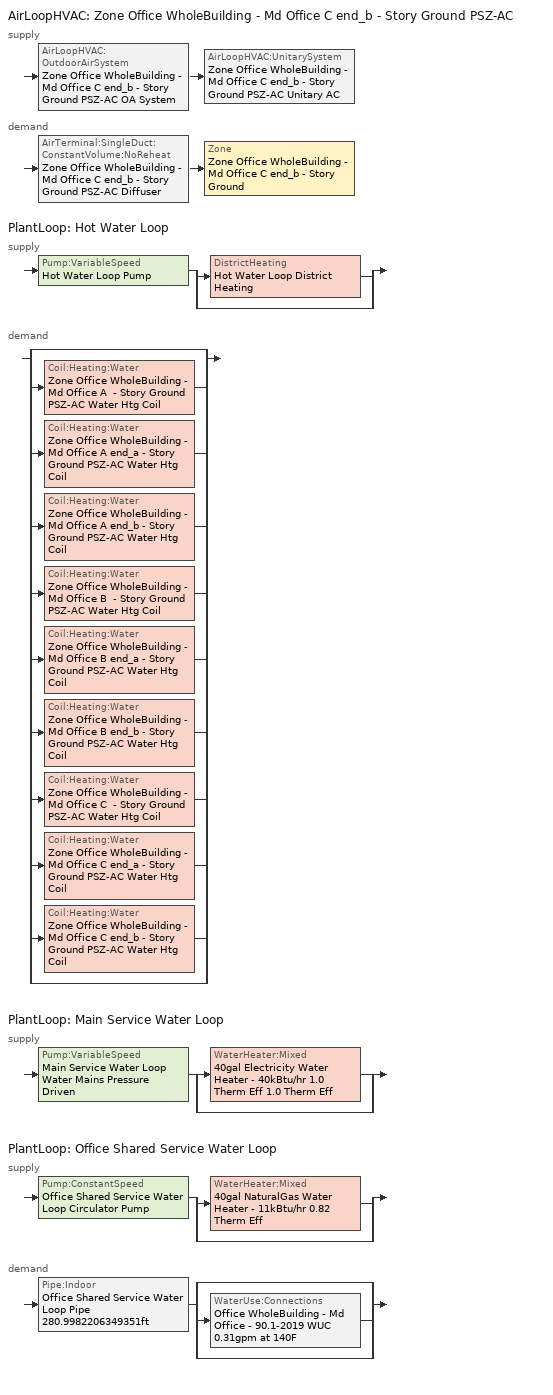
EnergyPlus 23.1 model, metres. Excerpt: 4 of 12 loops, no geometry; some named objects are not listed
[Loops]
AirLoopHVAC 'Zone Office WholeBuilding - Md Office C end_b - Story Ground PSZ-AC'
 supply: AirLoopHVAC:OutdoorAirSystem 'Zone Office WholeBuilding - Md Office C end_b - Story Ground PSZ-AC OA System' > AirLoopHVAC:UnitarySystem 'Zone Office WholeBuilding - Md Office C end_b - Story Ground PSZ-AC Unitary AC'
 demand: AirTerminal:SingleDuct:ConstantVolume:NoReheat 'Zone Office WholeBuilding - Md Office C end_b - Story Ground PSZ-AC Diffuser' > Zone 'Zone Office WholeBuilding - Md Office C end_b - Story Ground'
PlantLoop 'Hot Water Loop'
 supply: Pump:VariableSpeed 'Hot Water Loop Pump' > split
  | DistrictHeating 'Hot Water Loop District Heating'
  | bypass
 demand: split
  | bypass
  | Coil:Heating:Water 'Zone Office WholeBuilding - Md Office A  - Story Ground PSZ-AC Water Htg Coil'
  | Coil:Heating:Water 'Zone Office WholeBuilding - Md Office A end_a - Story Ground PSZ-AC Water Htg Coil'
  | Coil:Heating:Water 'Zone Office WholeBuilding - Md Office A end_b - Story Ground PSZ-AC Water Htg Coil'
  | Coil:Heating:Water 'Zone Office WholeBuilding - Md Office B  - Story Ground PSZ-AC Water Htg Coil'
  | Coil:Heating:Water 'Zone Office WholeBuilding - Md Office B end_a - Story Ground PSZ-AC Water Htg Coil'
  | Coil:Heating:Water 'Zone Office WholeBuilding - Md Office B end_b - Story Ground PSZ-AC Water Htg Coil'
  | Coil:Heating:Water 'Zone Office WholeBuilding - Md Office C  - Story Ground PSZ-AC Water Htg Coil'
  | Coil:Heating:Water 'Zone Office WholeBuilding - Md Office C end_a - Story Ground PSZ-AC Water Htg Coil'
  | Coil:Heating:Water 'Zone Office WholeBuilding - Md Office C end_b - Story Ground PSZ-AC Water Htg Coil'
  | bypass
PlantLoop 'Main Service Water Loop'
 supply: Pump:VariableSpeed 'Main Service Water Loop Water Mains Pressure Driven' > split
  | WaterHeater:Mixed '40gal Electricity Water Heater - 40kBtu/hr 1.0 Therm Eff 1.0 Therm Eff'
  | bypass
PlantLoop 'Office Shared Service Water Loop'
 supply: Pump:ConstantSpeed 'Office Shared Service Water Loop Circulator Pump' > split
  | WaterHeater:Mixed '40gal NaturalGas Water Heater - 11kBtu/hr 0.82 Therm Eff'
  | bypass
 demand: Pipe:Indoor 'Office Shared Service Water Loop Pipe 280.9982206349351ft' > split
  | bypass
  | WaterUse:Connections 'Office WholeBuilding - Md Office - 90.1-2019 WUC 0.31gpm at 140F'
  | bypass
[Material] Roughness=Smooth; Thermal Absorptance=0.9; Solar Absorptance=0.7; Visible Absorptance=0.7
Name | Thickness {m} | Conductivity {W/m-K} | Density {kg/m3} | Specific Heat {J/kg-K}
Copper pipe 0.75in type L | 0.001143 | 386 | 8906.27 | 385.1856
Fiberglass batt 0.5in | 0.0127 | 0.0663448 | 11.2129 | 837.36
[Construction]
Copper pipe 0.75in type L with 0.5in fiberglass batt: Fiberglass batt 0.5in, Copper pipe 0.75in type L
[ZoneControl:Thermostat]
Zone Office WholeBuilding - Md Office C end_b - Story Ground Thermostat: Zone or ZoneList=Zone Office WholeBuilding - Md Office C end_b - Story Ground; Control Type Schedule=Zone Office WholeBuilding - Md Office C end_b - Story Ground Thermostat Schedule; Control 1=Office WholeBuilding - Md Office - 90.1-2019 Thermostat 8; Temperature Difference Between Cutout And Setpoint {deltaC}=0
[ThermostatSetpoint:DualSetpoint]
Office WholeBuilding - Md Office - 90.1-2019 Thermostat 8: Heating Setpoint Temperature Schedule=OfficeMedium HTGSETP_SCH_YES_OPTIMUM; Cooling Setpoint Temperature Schedule=OfficeMedium CLGSETP_SCH_YES_OPTIMUM
[AirTerminal:SingleDuct:ConstantVolume:NoReheat]
Zone Office WholeBuilding - Md Office C end_b - Story Ground PSZ-AC Diffuser: Availability Schedule=Always On Discrete; Maximum Air Flow Rate {m3/s}=AutoSize
[Zone equipment]
Zone Office WholeBuilding - Md Office C end_b - Story Ground: Zone Office WholeBuilding - Md Office C end_b - Story Ground PSZ-AC Diffuser
[Sizing:Zone]
Zone Office WholeBuilding - Md Office C end_b - Story Ground: Zone Cooling Design Supply Air Temperature Input Method=SupplyAirTemperature; Zone Cooling Design Supply Air Temperature {C}=12.7778; Zone Cooling Design Supply Air Temperature Difference {deltaC}=11.11; Zone Heating Design Supply Air Temperature Input Method=SupplyAirTemperature; Zone Heating Design Supply Air Temperature {C}=50; Zone Heating Design Supply Air Temperature Difference {deltaC}=11.11; Zone Cooling Design Supply Air Humidity Ratio {kgWater/kgDryAir}=0.0085; Zone Heating Design Supply Air Humidity Ratio {kgWater/kgDryAir}=0.008; Design Specification Outdoor Air Object=Zone Office WholeBuilding - Md Office C end_b - Story Ground DSOA Space List; Cooling Design Air Flow Method=DesignDay; Cooling Design Air Flow Rate {m3/s}=0; Cooling Minimum Air Flow per Zone Floor Area {m3/s-m2}=0.000762; Cooling Minimum Air Flow {m3/s}=0; Cooling Minimum Air Flow Fraction=0; Heating Design Air Flow Method=DesignDay; Heating Design Air Flow Rate {m3/s}=0; Heating Maximum Air Flow per Zone Floor Area {m3/s-m2}=0.002032; Heating Maximum Air Flow {m3/s}=0.141576; Heating Maximum Air Flow Fraction=0.3; Account for Dedicated Outdoor Air System=No; Zone Load Sizing Method=Sensible Load Only No Latent Load; Zone Latent Cooling Design Supply Air Humidity Ratio Input Method=HumidityRatioDifference; Zone Cooling Design Supply Air Humidity Ratio Difference {kgWater/kgDryAir}=0.005; Zone Latent Heating Design Supply Air Humidity Ratio Input Method=HumidityRatioDifference; Zone Humidification Design Supply Air Humidity Ratio Difference {kgWater/kgDryAir}=0.005
[Controller:MechanicalVentilation]
Controller Mechanical Ventilation 9: Availability Schedule=Zone Office WholeBuilding - Md Office C end_b - Story Ground PSZ-AC Occ Sch; Demand Controlled Ventilation=No; System Outdoor Air Method=ZoneSum; Zone or ZoneList Name 1=Zone Office WholeBuilding - Md Office C end_b - Story Ground; Design Specification Outdoor Air Object Name 1=Office WholeBuilding - Md Office Ventilation
[DesignSpecification:OutdoorAir]
Office WholeBuilding - Md Office Ventilation: Outdoor Air Method=Sum; Outdoor Air Flow per Person {m3/s-person}=0; Outdoor Air Flow per Zone Floor Area {m3/s-m2}=0.0004318; Outdoor Air Flow per Zone {m3/s}=0; Outdoor Air Flow Air Changes per Hour {1/hr}=0
[DesignSpecification:OutdoorAir:SpaceList]
Zone Office WholeBuilding - Md Office C end_b - Story Ground DSOA Space List: Space Name 1=Office WholeBuilding - Md Office C end_b - Story Ground; Space Design Specification Outdoor Air Object Name 1=Office WholeBuilding - Md Office Ventilation
[AirLoopHVAC]
Zone Office WholeBuilding - Md Office C end_b - Story Ground PSZ-AC: Design Supply Air Flow Rate {m3/s}=AutoSize; Design Return Air Flow Fraction of Supply Air Flow=1
[Sizing:System]
Zone Office WholeBuilding - Md Office C end_b - Story Ground PSZ-AC: Type of Load to Size On=Sensible; Design Outdoor Air Flow Rate {m3/s}=Autosize; Central Heating Maximum System Air Flow Ratio=1; Preheat Design Temperature {C}=7.22222; Preheat Design Humidity Ratio {kgWater/kgDryAir}=0.008; Precool Design Temperature {C}=12.7778; Precool Design Humidity Ratio {kgWater/kgDryAir}=0.008; Central Cooling Design Supply Air Temperature {C}=12.7778; Central Heating Design Supply Air Temperature {C}=50; Type of Zone Sum to Use=Coincident; 100% Outdoor Air in Cooling=No; 100% Outdoor Air in Heating=No; Central Cooling Design Supply Air Humidity Ratio {kgWater/kgDryAir}=0.0085; Central Heating Design Supply Air Humidity Ratio {kgWater/kgDryAir}=0.008; Cooling Supply Air Flow Rate Method=DesignDay; Cooling Supply Air Flow Rate {m3/s}=0; Cooling Supply Air Flow Rate Per Floor Area {m3/s-m2}=0.00996765; Cooling Fraction of Autosized Cooling Supply Air Flow Rate=1; Cooling Supply Air Flow Rate Per Unit Cooling Capacity {m3/s-W}=3.94755e-05; Heating Supply Air Flow Rate Method=DesignDay; Heating Supply Air Flow Rate {m3/s}=0; Heating Supply Air Flow Rate Per Floor Area {m3/s-m2}=0.00996765; Heating Fraction of Autosized Heating Supply Air Flow Rate=1; Heating Fraction of Autosized Cooling Supply Air Flow Rate=1; Heating Supply Air Flow Rate Per Unit Heating Capacity {m3/s-W}=3.15882e-05; System Outdoor Air Method=ZoneSum; Zone Maximum Outdoor Air Fraction=1; Cooling Design Capacity Method=CoolingDesignCapacity; Cooling Design Capacity {W}=Autosize; Cooling Design Capacity Per Floor Area {W/m2}=234.7; Fraction of Autosized Cooling Design Capacity=1; Heating Design Capacity Method=HeatingDesignCapacity; Heating Design Capacity {W}=Autosize; Heating Design Capacity Per Floor Area {W/m2}=157; Fraction of Autosized Heating Design Capacity=1; Central Cooling Capacity Control Method=OnOff; Occupant Diversity=Autosize
[Controller:OutdoorAir]
Zone Office WholeBuilding - Md Office C end_b - Story Ground PSZ-AC OA System Controller: Minimum Outdoor Air Flow Rate {m3/s}=Autosize; Maximum Outdoor Air Flow Rate {m3/s}=Autosize; Economizer Control Type=NoEconomizer; Economizer Control Action Type=ModulateFlow; Economizer Maximum Limit Dry-Bulb Temperature {C}=28; Economizer Maximum Limit Enthalpy {J/kg}=64000; Lockout Type=LockoutWithHeating; Minimum Limit Type=FixedMinimum; Minimum Outdoor Air Schedule=Zone Office WholeBuilding - Md Office C end_b - Story Ground PSZ-AC Occ Sch; Maximum Fraction of Outdoor Air Schedule=ZoneOfficeWholeBuildingMdOfficeCendbStoryGroundPSZACmaxOASch; Mechanical Ventilation Controller=Controller Mechanical Ventilation 9; High Humidity Control=No; Control High Indoor Humidity Based on Outdoor Humidity Ratio=Yes; Heat Recovery Bypass Control Type=BypassWhenWithinEconomizerLimits
[SetpointManager:MixedAir]
Zone Office WholeBuilding - Md Office C end_b - Story Ground PSZ-AC Mixed Air Node OS Default SPM: Control Variable=Temperature; Setpoint Node or NodeList=Zone Office WholeBuilding - Md Office C end_b - Story Ground PSZ-AC Mixed Air Node
[AirLoopHVAC:UnitarySystem]
Zone Office WholeBuilding - Md Office C end_b - Story Ground PSZ-AC Unitary AC: Control Type=Load; Controlling Zone or Thermostat Location=Zone Office WholeBuilding - Md Office C end_b - Story Ground; Dehumidification Control Type=None; Availability Schedule=Always On Discrete; Supply Fan=Zone Office WholeBuilding - Md Office C end_b - Story Ground PSZ-AC Fan; Fan Placement=DrawThrough; Supply Air Fan Operating Mode Schedule=Zone Office WholeBuilding - Md Office C end_b - Story Ground PSZ-AC Occ Sch - adjusted; Heating Coil=Zone Office WholeBuilding - Md Office C end_b - Story Ground PSZ-AC Water Htg Coil; DX Heating Coil Sizing Ratio=1; Cooling Coil=Zone Office WholeBuilding - Md Office C end_b - Story Ground PSZ-AC 1spd DX AC Clg Coil 9kBtu/hr 14.0SEER; Use DOAS DX Cooling Coil=No; Minimum Supply Air Temperature {C}=2; Latent Load Control=SensibleOnlyLoadControl; Supplemental Heating Coil=Zone Office WholeBuilding - Md Office C end_b - Story Ground PSZ-AC Electric Backup Htg Coil; Cooling Supply Air Flow Rate {m3/s}=Autosize; Heating Supply Air Flow Rate {m3/s}=Autosize; No Load Supply Air Flow Rate {m3/s}=Autosize; Maximum Supply Air Temperature {C}=80; Maximum Outdoor Dry-Bulb Temperature for Supplemental Heater Operation {C}=21; Maximum Cycling Rate {cycles/hr}=2.5; Heat Pump Time Constant {s}=60; Fraction of On-Cycle Power Use=0.01; Heat Pump Fan Delay Time {s}=60; Ancillary On-Cycle Electric Power {W}=0; Ancillary Off-Cycle Electric Power {W}=0
[Fan:OnOff]
Zone Office WholeBuilding - Md Office C end_b - Story Ground PSZ-AC Fan: Availability Schedule=Always On Discrete; Fan Total Efficiency=0.55575; Pressure Rise {Pa}=622.722; Maximum Flow Rate {m3/s}=Autosize; Motor Efficiency=0.855; Motor In Airstream Fraction=1; Fan Power Ratio Function of Speed Ratio Curve=Fan On Off Power Curve 8; Fan Efficiency Ratio Function of Speed Ratio Curve=Fan On Off Efficiency Curve 8
[Coil:Heating:Water] Availability Schedule=Always On Discrete; U-Factor Times Area Value {W/K}=Autosize; Maximum Water Flow Rate {m3/s}=Autosize; Performance Input Method=UFactorTimesAreaAndDesignWaterFlowRate; Rated Capacity {W}=Autosize; Rated Inlet Water Temperature {C}=82.2222; Rated Inlet Air Temperature {C}=7.22222; Rated Outlet Water Temperature {C}=71.1111; Rated Outlet Air Temperature {C}=50; Rated Ratio for Air and Water Convection=0.5
Zone Office WholeBuilding - Md Office A  - Story Ground PSZ-AC Water Htg Coil; Zone Office WholeBuilding - Md Office A end_a - Story Ground PSZ-AC Water Htg Coil; Zone Office WholeBuilding - Md Office A end_b - Story Ground PSZ-AC Water Htg Coil; Zone Office WholeBuilding - Md Office B  - Story Ground PSZ-AC Water Htg Coil; Zone Office WholeBuilding - Md Office B end_a - Story Ground PSZ-AC Water Htg Coil; Zone Office WholeBuilding - Md Office B end_b - Story Ground PSZ-AC Water Htg Coil; Zone Office WholeBuilding - Md Office C  - Story Ground PSZ-AC Water Htg Coil; Zone Office WholeBuilding - Md Office C end_a - Story Ground PSZ-AC Water Htg Coil; Zone Office WholeBuilding - Md Office C end_b - Story Ground PSZ-AC Water Htg Coil
[Coil:Cooling:DX:SingleSpeed]
Zone Office WholeBuilding - Md Office C end_b - Story Ground PSZ-AC 1spd DX AC Clg Coil 9kBtu/hr 14.0SEER: Availability Schedule=Always On Discrete; Gross Rated Total Cooling Capacity {W}=Autosize; Gross Rated Sensible Heat Ratio=Autosize; Gross Rated Cooling COP {W/W}=4.11713; Rated Air Flow Rate {m3/s}=Autosize; Rated Evaporator Fan Power Per Volume Flow Rate 2017 {W/(m3/s)}=773.3; Rated Evaporator Fan Power Per Volume Flow Rate 2023 {W/(m3/s)}=934.4; Total Cooling Capacity Function of Temperature Curve=PSZ-AC_Unitary_PackagecoolCapFT; Total Cooling Capacity Function of Flow Fraction Curve=PSZ-AC_Unitary_PackagecoolFFF; Energy Input Ratio Function of Temperature Curve=PSZ-AC DX Unitary Package EIRFT; Energy Input Ratio Function of Flow Fraction Curve=PSZ-AC_Unitary_PackagecoolEIRFFF; Part Load Fraction Correlation Curve=PSZ-AC_Unitary_PackagecoolPLR; Minimum Outdoor Dry-Bulb Temperature for Compressor Operation {C}=-25; Nominal Time for Condensate Removal to Begin {s}=0; Ratio of Initial Moisture Evaporation Rate and Steady State Latent Capacity=0; Maximum Cycling Rate {cycles/hr}=0; Latent Capacity Time Constant {s}=0; Condenser Type=AirCooled; Evaporative Condenser Effectiveness=0.9; Evaporative Condenser Air Flow Rate {m3/s}=Autosize; Evaporative Condenser Pump Rated Power Consumption {W}=Autosize; Crankcase Heater Capacity {W}=0; Maximum Outdoor Dry-Bulb Temperature for Crankcase Heater Operation {C}=10; Basin Heater Capacity {W/K}=0; Basin Heater Setpoint Temperature {C}=2
[Coil:Heating:Electric]
Zone Office WholeBuilding - Md Office C end_b - Story Ground PSZ-AC Electric Backup Htg Coil: Availability Schedule=Always On Discrete; Efficiency=1; Nominal Capacity {W}=Autosize
[SetpointManager:SingleZone:Reheat]
Zone Office WholeBuilding - Md Office C end_b - Story Ground Setpoint Manager SZ Reheat: Control Variable=Temperature; Minimum Supply Air Temperature {C}=12.7778; Maximum Supply Air Temperature {C}=50; Control Zone=Zone Office WholeBuilding - Md Office C end_b - Story Ground; Setpoint Node or NodeList=Zone Office WholeBuilding - Md Office C end_b - Story Ground PSZ-AC Supply Outlet Node
[PlantLoop] Fluid Type=Water; Minimum Loop Temperature {C}=10; Maximum Loop Flow Rate {m3/s}=Autosize; Minimum Loop Flow Rate {m3/s}=0; Plant Loop Volume {m3}=Autocalculate; Load Distribution Scheme=Optimal; Plant Loop Demand Calculation Scheme=SingleSetpoint; Common Pipe Simulation=None
Name | Plant Equipment Operation Scheme | Maximum Loop Temperature {C}
Hot Water Loop | Hot Water Loop Operation Schemes | 100
Main Service Water Loop | Main Service Water Loop Operation Schemes | 60
Office Shared Service Water Loop | Office Shared Service Water Loop Operation Schemes | 60
[Sizing:Plant] Loop Type=Heating; Sizing Option=NonCoincident; Zone Timesteps in Averaging Window=1; Coincident Sizing Factor Mode=None
Name | Design Loop Exit Temperature {C} | Loop Design Temperature Difference {deltaC}
Hot Water Loop | 82.2222 | 11.1111
Main Service Water Loop; Office Shared Service Water Loop | 60 | 5
[Pump:VariableSpeed] Design Maximum Flow Rate {m3/s}=Autosize; Design Power Consumption {W}=Autosize; Fraction of Motor Inefficiencies to Fluid Stream=0; Coefficient 1 of the Part Load Performance Curve=0; Coefficient 2 of the Part Load Performance Curve=3.2485; Coefficient 3 of the Part Load Performance Curve=-4.7443; Coefficient 4 of the Part Load Performance Curve=2.5294; Design Minimum Flow Rate {m3/s}=0; Pump Control Type=Intermittent; Skin Loss Radiative Fraction=0.5; Design Power Sizing Method=PowerPerFlowPerPressure; Design Electric Power per Unit Flow Rate {W/(m3/s)}=348701.1; Design Shaft Power per Unit Flow Rate per Unit Head {W/((m3/s)-Pa)}=1.28205; Design Minimum Flow Rate Fraction=0
Name | Design Pump Head {Pa} | Motor Efficiency
Hot Water Loop Pump | 179344 | 0.874515
Main Service Water Loop Water Mains Pressure Driven | 0.001 | 1
[DistrictHeating]
Hot Water Loop District Heating: Nominal Capacity {W}=Autosize
[SetpointManager:Scheduled] Control Variable=Temperature
Name | Schedule | Setpoint Node or NodeList
Hot Water Loop Setpoint Manager | Hot Water Loop Temp - 180F | Hot Water Loop Supply Outlet Node
Service hot water setpoint manager | Service Water Loop Temp - 140F | Main Service Water Loop Supply Outlet Node
Service hot water setpoint manager 1 | Service Water Loop Temp - 140F | Office Shared Service Water Loop Supply Outlet Node
[PlantEquipmentOperationSchemes] Control Scheme Object Type 1=PlantEquipmentOperation:HeatingLoad; Control Scheme Schedule Name 1=Always On Discrete
Name | Control Scheme Name 1
Hot Water Loop Operation Schemes | Hot Water Loop Heating Operation Scheme
Main Service Water Loop Operation Schemes | Main Service Water Loop Heating Operation Scheme
Office Shared Service Water Loop Operation Schemes | Office Shared Service Water Loop Heating Operation Scheme
[PlantEquipmentOperation:HeatingLoad] Load Range Lower Limit 1 {W}=0; Load Range Upper Limit 1 {W}=1000000000
Name | Range Equipment List Name 1
Hot Water Loop Heating Operation Scheme | Hot Water Loop Heating Equipment List
Main Service Water Loop Heating Operation Scheme | Main Service Water Loop Heating Equipment List
Office Shared Service Water Loop Heating Operation Scheme | Office Shared Service Water Loop Heating Equipment List
[PlantEquipmentList]
Hot Water Loop Heating Equipment List: DistrictHeating, Hot Water Loop District Heating
Main Service Water Loop Heating Equipment List: WaterHeater:Mixed, 40gal Electricity Water Heater - 40kBtu/hr 1.0 Therm Eff 1.0 Therm Eff
Office Shared Service Water Loop Heating Equipment List: WaterHeater:Mixed, 40gal NaturalGas Water Heater - 11kBtu/hr 0.82 Therm Eff
[WaterHeater:Mixed] Tank Volume {m3}=0.151416; Setpoint Temperature Schedule=Service Water Loop Temp - 140F; Deadband Temperature Difference {deltaC}=2; Maximum Temperature Limit {C}=60; Heater Control Type=Cycle; Heater Ignition Minimum Flow Rate {m3/s}=0; Heater Ignition Delay {s}=0; Off Cycle Parasitic Heat Fraction to Tank=0; On Cycle Parasitic Heat Fraction to Tank=0; Off Cycle Loss Fraction to Zone=1; On Cycle Loss Fraction to Zone=1; Use Side Effectiveness=1; Source Side Effectiveness=1; Use Side Design Flow Rate {m3/s}=Autosize; Source Side Design Flow Rate {m3/s}=Autosize; Indirect Water Heating Recovery Time {hr}=1.5; Source Side Flow Control Mode=IndirectHeatPrimarySetpoint
Name | Heater Maximum Capacity {W} | Heater Fuel Type | Heater Thermal Efficiency | Off Cycle Parasitic Fuel Consumption Rate {W} | Off Cycle Parasitic Fuel Type | On Cycle Parasitic Fuel Consumption Rate {W} | On Cycle Parasitic Fuel Type | Ambient Temperature Indicator | Off Cycle Loss Coefficient to Ambient Temperature {W/K} | On Cycle Loss Coefficient to Ambient Temperature {W/K} | Ambient Temperature Schedule
40gal Electricity Water Heater - 40kBtu/hr 1.0 Therm Eff 1.0 Therm Eff | 11722.8 | Electricity | 1 | 571 | Electricity | 571 | Electricity | Zone | 0.734013 | 0.734013
40gal NaturalGas Water Heater - 11kBtu/hr 0.82 Therm Eff | 3292.78 | NaturalGas | 0.82 | 0 | NaturalGas | 0 | NaturalGas | Schedule | 1.00854 | 1.00854 | Water Heater Ambient Temp Schedule - 71.6f
[WaterHeater:Sizing] Design Mode=PeakDraw; Time Storage Can Meet Peak Draw {hr}=0.538503; Time for Tank Recovery {hr}=0; Nominal Tank Volume for Autosizing Plant Connections {m3}=1
40gal Electricity Water Heater - 40kBtu/hr 1.0 Therm Eff 1.0 Therm Eff; 40gal NaturalGas Water Heater - 11kBtu/hr 0.82 Therm Eff
[Pump:ConstantSpeed]
Office Shared Service Water Loop Circulator Pump: Design Flow Rate {m3/s}=Autosize; Design Pump Head {Pa}=29890.7; Design Power Consumption {W}=Autosize; Motor Efficiency=0.7; Fraction of Motor Inefficiencies to Fluid Stream=0; Pump Control Type=Intermittent; Design Power Sizing Method=PowerPerFlowPerPressure; Design Electric Power per Unit Flow Rate {W/(m3/s)}=348701.1; Design Shaft Power per Unit Flow Rate per Unit Head {W-s/m3-Pa}=1.28205
[Pipe:Indoor]
Office Shared Service Water Loop Pipe 280.9982206349351ft: Construction=Copper pipe 0.75in type L with 0.5in fiberglass batt; Environment Type=Schedule; Ambient Temperature Schedule=Temporary Pipe Indoor Ambient Temp 67.3F; Ambient Air Velocity Schedule=Office Shared Service Water Loop Piping Air Velocity - 0.67mph; Pipe Inside Diameter {m}=0.019939; Pipe Length {m}=85.6483
[WaterUse:Connections]
Office WholeBuilding - Md Office - 90.1-2019 WUC 0.31gpm at 140F: Drain Water Heat Exchanger Type=None; Drain Water Heat Exchanger Destination=Plant; Water Use Equipment Name 1=Office WholeBuilding - Md Office - 90.1-2019 Service Water Use 0.31gpm at 140F
[WaterUse:Equipment]
Office WholeBuilding - Md Office - 90.1-2019 Service Water Use 0.31gpm at 140F: Peak Flow Rate {m3/s}=1.97395e-05; Flow Rate Fraction Schedule=OfficeMedium BLDG_SWH_SCH; Target Temperature Schedule=Mixed Water At Faucet Temp - 140F; Sensible Fraction Schedule=Fraction Sensible - 0.2; Latent Fraction Schedule=Fraction Latent - 0.05
[Schedule:Day:Interval]
OfficeMedium HTGSETP_SCH_YES_OPTIMUM Default: Average, 24:00, 15.6
OfficeMedium HTGSETP_SCH_YES_OPTIMUM Wkdy Day: Average, 03:00, 21, 03:10, 20.55, 03:20, 20.1, 03:30, 19.65, 03:40, 19.2, 03:50, 18.75, 04:00, 18.3, 04:10, 17.85, 04:20, 17.4, 04:30, 16.95, 04:40, 16.5, 04:50, 16.05, 05:00, 15.6, 20:30, 15.6, 20:40, 15.9667, 20:50, 16.3333, 21:00, 16.7, 21:10, 17.0667, 21:20, 17.4333, 21:30, 17.8, 21:40, 18.1667, 21:50, 18.5333, 22:00, 18.9, 22:10, 19.2667, 22:20, 19.6333, 22:30, 20, 22:40, 20.1667, 22:50, 20.3333, 23:00, 20.5, 23:10, 20.6667, 23:20, 20.8333, 23:30, 21, 24:00, 21
OfficeMedium HTGSETP_SCH_YES_OPTIMUM Sat Day: Average, 04:30, 15.6, 04:40, 15.9667, 04:50, 16.3333, 05:00, 16.7, 05:10, 17.0667, 05:20, 17.4333, 05:30, 17.8, 05:40, 18.1667, 05:50, 18.5333, 06:00, 18.9, 06:10, 19.2667, 06:20, 19.6333, 06:30, 20, 06:40, 20.1667, 06:50, 20.3333, 07:00, 20.5, 07:10, 20.6667, 07:20, 20.8333, 07:30, 21, 15:00, 21, 15:09, 20.775, 15:19, 20.55, 15:29, 20.325, 15:39, 20.1, 15:49, 19.875, 15:59, 19.65, 16:09, 19.425, 16:19, 19.2, 16:30, 18.975, 16:40, 18.75, 16:50, 18.525, 17:00, 18.3, 17:10, 18.075, 17:20, 17.85, 17:30, 17.625, 17:40, 17.4, 17:50, 17.175, 18:00, 16.95, 18:10, 16.725, 18:20, 16.5, 18:30, 16.275, 18:40, 16.05, 18:50, 15.825, 19:00, 15.6, 24:00, 15.6
OfficeMedium HTGSETP_SCH_YES_OPTIMUM Summer Design Day: No, 24:00, 15.6
OfficeMedium HTGSETP_SCH_YES_OPTIMUM Winter Design Day: No, 05:00, 15.6, 06:00, 17.6, 07:00, 19.6, 22:00, 21, 24:00, 15.6
OfficeMedium CLGSETP_SCH_YES_OPTIMUM Default: Average, 24:00, 26.7
OfficeMedium CLGSETP_SCH_YES_OPTIMUM Wkdy Day: Average, 03:00, 24, 03:10, 24.225, 03:20, 24.45, 03:30, 24.675, 03:40, 24.9, 03:50, 25.125, 04:00, 25.35, 04:10, 25.575, 04:20, 25.8, 04:30, 26.025, 04:40, 26.25, 04:50, 26.475, 05:00, 26.7, 20:30, 26.7, 20:40, 26.5167, 20:50, 26.3333, 21:00, 26.15, 21:10, 25.9667, 21:20, 25.7833, 21:30, 25.6, 21:40, 25.5, 21:50, 25.4, 22:00, 25.3, 22:10, 25.2, 22:20, 25.1, 22:30, 25, 22:40, 24.8333, 22:50, 24.6667, 23:00, 24.5, 23:10, 24.3333, 23:20, 24.1667, 23:30, 24, 24:00, 24
OfficeMedium CLGSETP_SCH_YES_OPTIMUM Sat Day: Average, 04:30, 26.7, 04:40, 26.5333, 04:50, 26.3667, 05:00, 26.2, 05:10, 26.0333, 05:20, 25.8667, 05:30, 25.7, 05:40, 25.5833, 05:50, 25.4667, 06:00, 25.35, 06:10, 25.2333, 06:20, 25.1167, 06:30, 25, 06:40, 24.8333, 06:50, 24.6667, 07:00, 24.5, 07:10, 24.3333, 07:20, 24.1667, 07:30, 24, 15:00, 24, 15:09, 24.1125, 15:19, 24.225, 15:29, 24.3375, 15:39, 24.45, 15:49, 24.5625, 15:59, 24.675, 16:09, 24.7875, 16:19, 24.9, 16:30, 25.0125, 16:40, 25.125, 16:50, 25.2375, 17:00, 25.35, 17:10, 25.4625, 17:20, 25.575, 17:30, 25.6875, 17:40, 25.8, 17:50, 25.9125, 18:00, 26.025, 18:10, 26.1375, 18:20, 26.25, 18:30, 26.3625, 18:40, 26.475, 18:50, 26.5875, 19:00, 26.7, 24:00, 26.7
OfficeMedium CLGSETP_SCH_YES_OPTIMUM Summer Design Day: No, 05:00, 26.7, 06:00, 25.7, 07:00, 25, 22:00, 24, 24:00, 26.7
OfficeMedium CLGSETP_SCH_YES_OPTIMUM Winter Design Day: No, 24:00, 26.7
Zone Office WholeBuilding - Md Office C end_b - Story Ground PSZ-AC Occ Sch Sunday: No, 24:00, 0
Zone Office WholeBuilding - Md Office C end_b - Story Ground PSZ-AC Occ Sch Default: No, 00:10, 1, 21:30, 0, 24:00, 1
Zone Office WholeBuilding - Md Office C end_b - Story Ground PSZ-AC Occ Sch Saturday: No, 07:20, 0, 12:59, 1, 24:00, 0
Zone Office WholeBuilding - Md Office C end_b - Story Ground PSZ-AC Occ Sch Summer Design Day; Zone Office WholeBuilding - Md Office C end_b - Story Ground PSZ-AC Occ Sch Winter Design Day; Zone Office WholeBuilding - Md Office C end_b - Story Ground PSZ-AC Occ Sch Summer Design Day 1; Zone Office WholeBuilding - Md Office C end_b - Story Ground PSZ-AC Occ Sch Winter Design Day 1: No, 24:00, 1
Fraction Latent - 0.05 Default: No, 24:00, 0.05
Fraction Sensible - 0.2 Default: No, 24:00, 0.2
Hot Water Loop Temp - 180F Default: No, 24:00, 82.2222
Mixed Water At Faucet Temp - 140F Default; Service Water Loop Temp - 140F Default: No, 24:00, 60
Office Shared Service Water Loop Piping Air Velocity - 0.67mph Default: No, 24:00, 0.3
OfficeMedium BLDG_SWH_SCH Default: Average, 04:00, 0, 04:10, 0.00166667, 04:20, 0.00333333, 04:30, 0.005, 04:40, 0.00666667, 04:50, 0.00833333, 05:00, 0.01, 05:10, 0.0116667, 05:20, 0.0133333, 05:30, 0.015, 05:40, 0.0166667, 05:50, 0.0183333, 06:00, 0.02, 06:10, 0.0216667, 06:20, 0.0233333, 06:30, 0.025, 06:40, 0.0266667, 06:50, 0.0283333, 07:00, 0.03, 07:10, 0.0316667, 07:20, 0.0333333, 07:30, 0.035, 07:40, 0.0366667, 07:50, 0.0383333, 08:00, 0.04, 10:00, 0.04, 10:09, 0.0416667, 10:19, 0.0433333, 10:29, 0.045, 10:39, 0.0466667, 10:49, 0.0483333, 10:59, 0.05, 11:09, 0.0516667, 11:19, 0.0533333, 11:29, 0.055, 11:39, 0.0566667, 11:49, 0.0583333, 11:59, 0.06, 12:00, 0.06, 12:30, 0.06, 12:39, 0.065, 12:49, 0.07, 12:59, 0.075, 13:09, 0.08, 13:19, 0.085, 13:29, 0.09, 13:30, 0.09, 13:39, 0.085, 13:49, 0.08, 13:59, 0.075, 14:09, 0.07, 14:19, 0.065, 14:29, 0.06, 14:30, 0.06, 14:39, 0.0566667, 14:49, 0.0533333, 14:59, 0.05, 15:09, 0.0466667, 15:19, 0.0433333, 15:29, 0.04, 15:30, 0.04, 16:30, 0.04, 16:40, 0.0377778, 16:50, 0.0355556, 17:00, 0.0333333, 17:10, 0.0311111, 17:20, 0.0288889, 17:30, 0.0266667, 17:40, 0.0244444, 17:50, 0.0222222, 18:00, 0.02, 18:10, 0.0177778, 18:20, 0.0155556, 18:30, 0.0133333, 18:40, 0.0111111, 18:50, 0.00888889, 19:00, 0.00666667, 19:10, 0.00444444, 19:20, 0.00222222, 19:30, 0, 24:00, 0
OfficeMedium BLDG_SWH_SCH SmrDsn|Wkdy Day: Average, 00:10, 0.226667, 00:20, 0.218333, 00:30, 0.21, 00:40, 0.2, 00:50, 0.19, 01:00, 0.18, 01:10, 0.17, 01:20, 0.16, 01:30, 0.15, 01:40, 0.153333, 01:50, 0.156667, 02:00, 0.16, 02:10, 0.163333, 02:20, 0.166667, 02:30, 0.17, 02:40, 0.155, 02:50, 0.14, 03:00, 0.125, 03:10, 0.11, 03:20, 0.095, 03:30, 0.08, 03:40, 0.075, 03:50, 0.07, 04:00, 0.065, 04:10, 0.06, 04:20, 0.055, 04:30, 0.05, 05:00, 0.05, 05:10, 0.0493056, 05:20, 0.0486111, 05:30, 0.0479167, 05:40, 0.0472222, 05:50, 0.0465278, 06:00, 0.0458333, 06:10, 0.0451389, 06:20, 0.0444444, 06:30, 0.04375, 06:40, 0.0430556, 06:50, 0.0423611, 07:00, 0.0416667, 07:10, 0.0409722, 07:20, 0.0402778, 07:30, 0.0395833, 07:40, 0.0388889, 07:50, 0.0381944, 08:00, 0.0375, 08:10, 0.0368056, 08:20, 0.0361111, 08:30, 0.0354167, 08:40, 0.0347222, 08:50, 0.0340278, 09:00, 0.0333333, 09:10, 0.0326389, 09:20, 0.0319444, 09:30, 0.03125, 09:39, 0.0305556, 09:49, 0.0298611, 09:59, 0.0291667, 10:09, 0.0284722, 10:19, 0.0277778, 10:29, 0.0270833, 10:39, 0.0263889, 10:49, 0.0256944, 10:59, 0.025, 11:09, 0.0243056, 11:19, 0.0236111, 11:29, 0.0229167, 11:39, 0.0222222, 11:49, 0.0215278, 11:59, 0.0208333, 12:09, 0.0201389, 12:19, 0.0194444, 12:29, 0.01875, 12:39, 0.0180556, 12:49, 0.0173611, 12:59, 0.0166667, 13:09, 0.0159722, 13:19, 0.0152778, 13:29, 0.0145833, 13:39, 0.0138889, 13:49, 0.0131944, 13:59, 0.0125, 14:09, 0.0118056, 14:19, 0.0111111, 14:29, 0.0104167, 14:39, 0.00972222, 14:49, 0.00902778, 14:59, 0.00833333, 15:09, 0.00763889, 15:19, 0.00694444, 15:29, 0.00625, 15:39, 0.00555556, 15:49, 0.00486111, 15:59, 0.00416667, 16:09, 0.00347222, 16:19, 0.00277778, 16:29, 0.00208333, 16:39, 0.00138889, 16:49, 0.000694444, 16:59, 4.44089e-16, 17:00, 0, 21:30, 0, 21:40, 0.0733333, 21:50, 0.146667, 22:00, 0.22, 22:10, 0.293333, 22:20, 0.366667, 22:30, 0.44, 22:40, 0.41, 22:50, 0.38, 23:00, 0.35, 23:10, 0.32, 23:20, 0.29, 23:30, 0.26, 23:40, 0.251667, 23:50, 0.243333, 24:00, 0.235
OfficeMedium BLDG_SWH_SCH Summer Design Day: No, 06:00, 0, 07:00, 0.07, 08:00, 0.19, 09:00, 0.35, 10:00, 0.38, 11:00, 0.39, 12:00, 0.47, 13:00, 0.57, 14:00, 0.54, 15:00, 0.34, 16:00, 0.33, 17:00, 0.44, 18:00, 0.26, 19:00, 0.21, 20:00, 0.15, 21:00, 0.17, 22:00, 0.08, 24:00, 0.05
OfficeMedium BLDG_SWH_SCH Winter Design Day: No, 06:00, 0, 07:00, 0.07, 08:00, 0.11, 09:00, 0.15, 10:00, 0.21, 11:00, 0.19, 12:00, 0.23, 13:00, 0.2, 14:00, 0.19, 15:00, 0.15, 16:00, 0.13, 17:00, 0.14, 19:00, 0.07, 24:00, 0
OfficeMedium BLDG_SWH_SCH WntrDsn|Sat Day: Average, 05:30, 0, 05:40, 0.0116667, 05:50, 0.0233333, 06:00, 0.035, 06:10, 0.0466667, 06:20, 0.0583333, 06:30, 0.07, 06:40, 0.0766667, 06:50, 0.0833333, 07:00, 0.09, 07:10, 0.0966667, 07:20, 0.103333, 07:30, 0.11, 07:40, 0.116667, 07:50, 0.123333, 08:00, 0.13, 08:09, 0.136667, 08:19, 0.143333, 08:29, 0.15, 08:30, 0.15, 08:39, 0.16, 08:49, 0.17, 08:59, 0.18, 09:09, 0.19, 09:19, 0.2, 09:29, 0.21, 09:30, 0.21, 09:39, 0.206667, 09:49, 0.203333, 09:59, 0.2, 10:09, 0.196667, 10:19, 0.193333, 10:29, 0.19, 10:30, 0.19, 10:39, 0.196667, 10:49, 0.203333, 10:59, 0.21, 11:09, 0.216667, 11:19, 0.223333, 11:29, 0.23, 11:30, 0.23, 11:39, 0.225, 11:49, 0.22, 11:59, 0.215, 12:09, 0.21, 12:19, 0.205, 12:29, 0.2, 12:30, 0.2, 12:39, 0.198333, 12:49, 0.196667, 12:59, 0.195, 13:09, 0.193333, 13:19, 0.191667, 13:29, 0.19, 13:30, 0.19, 13:39, 0.183333, 13:49, 0.176667, 13:59, 0.17, 14:09, 0.163333, 14:19, 0.156667, 14:29, 0.15, 14:30, 0.15, 14:39, 0.146667, 14:49, 0.143333, 14:59, 0.14, 15:09, 0.136667, 15:19, 0.133333, 15:29, 0.13, 15:30, 0.13, 15:39, 0.131667, 15:49, 0.133333, 15:59, 0.135, 16:09, 0.136667, 16:19, 0.138333, 16:30, 0.14, 16:40, 0.128333, 16:50, 0.116667, 17:00, 0.105, 17:10, 0.0933333, 17:20, 0.0816667, 17:30, 0.07, 18:00, 0.07, 18:10, 0.0641667, 18:20, 0.0583333, 18:30, 0.0525, 18:40, 0.0466667, 18:50, 0.0408333, 19:00, 0.035, 19:10, 0.0291667, 19:20, 0.0233333, 19:30, 0.0175, 19:40, 0.0116667, 19:50, 0.00583333, 20:00, 0, 24:00, 0
Water Heater Ambient Temp Schedule - 71.6f Default: No, 24:00, 22
Zone Office WholeBuilding - Md Office C end_b - Story Ground PSZ-AC Occ Sch Default 1: No, 00:10, 1, 12:00, 0, 13:00, 0, 21:30, 0, 24:00, 1
Zone Office WholeBuilding - Md Office C end_b - Story Ground PSZ-AC Occ Sch Saturday 1: No, 07:20, 0, 12:00, 1, 12:59, 1, 13:00, 0, 24:00, 0
Zone Office WholeBuilding - Md Office C end_b - Story Ground PSZ-AC Occ Sch Sunday 1: No, 12:00, 0, 13:00, 0, 24:00, 0
ZoneOfficeWholeBuildingMdOfficeCendbStoryGroundPSZACmaxOASchDefault: No, 24:00, 0.75
[Schedule:Week:Daily]
OfficeMedium HTGSETP_SCH_YES_OPTIMUM Week Rule - Jan1-Dec31: OfficeMedium HTGSETP_SCH_YES_OPTIMUM Default, OfficeMedium HTGSETP_SCH_YES_OPTIMUM Wkdy Day, OfficeMedium HTGSETP_SCH_YES_OPTIMUM Wkdy Day, OfficeMedium HTGSETP_SCH_YES_OPTIMUM Wkdy Day, OfficeMedium HTGSETP_SCH_YES_OPTIMUM Wkdy Day, OfficeMedium HTGSETP_SCH_YES_OPTIMUM Wkdy Day, OfficeMedium HTGSETP_SCH_YES_OPTIMUM Sat Day, OfficeMedium HTGSETP_SCH_YES_OPTIMUM Default, OfficeMedium HTGSETP_SCH_YES_OPTIMUM Summer Design Day, OfficeMedium HTGSETP_SCH_YES_OPTIMUM Winter Design Day, OfficeMedium HTGSETP_SCH_YES_OPTIMUM Default, OfficeMedium HTGSETP_SCH_YES_OPTIMUM Default
OfficeMedium CLGSETP_SCH_YES_OPTIMUM Week Rule - Jan1-Dec31: OfficeMedium CLGSETP_SCH_YES_OPTIMUM Default, OfficeMedium CLGSETP_SCH_YES_OPTIMUM Wkdy Day, OfficeMedium CLGSETP_SCH_YES_OPTIMUM Wkdy Day, OfficeMedium CLGSETP_SCH_YES_OPTIMUM Wkdy Day, OfficeMedium CLGSETP_SCH_YES_OPTIMUM Wkdy Day, OfficeMedium CLGSETP_SCH_YES_OPTIMUM Wkdy Day, OfficeMedium CLGSETP_SCH_YES_OPTIMUM Sat Day, OfficeMedium CLGSETP_SCH_YES_OPTIMUM Default, OfficeMedium CLGSETP_SCH_YES_OPTIMUM Summer Design Day, OfficeMedium CLGSETP_SCH_YES_OPTIMUM Winter Design Day, OfficeMedium CLGSETP_SCH_YES_OPTIMUM Default, OfficeMedium CLGSETP_SCH_YES_OPTIMUM Default
Zone Office WholeBuilding - Md Office C end_b - Story Ground PSZ-AC Occ Sch Week Rule - Jan1-Dec31: Zone Office WholeBuilding - Md Office C end_b - Story Ground PSZ-AC Occ Sch Sunday, Zone Office WholeBuilding - Md Office C end_b - Story Ground PSZ-AC Occ Sch Default, Zone Office WholeBuilding - Md Office C end_b - Story Ground PSZ-AC Occ Sch Default, Zone Office WholeBuilding - Md Office C end_b - Story Ground PSZ-AC Occ Sch Default, Zone Office WholeBuilding - Md Office C end_b - Story Ground PSZ-AC Occ Sch Default, Zone Office WholeBuilding - Md Office C end_b - Story Ground PSZ-AC Occ Sch Default, Zone Office WholeBuilding - Md Office C end_b - Story Ground PSZ-AC Occ Sch Saturday, Zone Office WholeBuilding - Md Office C end_b - Story Ground PSZ-AC Occ Sch Default, Zone Office WholeBuilding - Md Office C end_b - Story Ground PSZ-AC Occ Sch Summer Design Day, Zone Office WholeBuilding - Md Office C end_b - Story Ground PSZ-AC Occ Sch Winter Design Day, Zone Office WholeBuilding - Md Office C end_b - Story Ground PSZ-AC Occ Sch Default, Zone Office WholeBuilding - Md Office C end_b - Story Ground PSZ-AC Occ Sch Default
Fraction Latent - 0.05 Week Rule - Jan1-Dec31: Fraction Latent - 0.05 Default, Fraction Latent - 0.05 Default, Fraction Latent - 0.05 Default, Fraction Latent - 0.05 Default, Fraction Latent - 0.05 Default, Fraction Latent - 0.05 Default, Fraction Latent - 0.05 Default, Fraction Latent - 0.05 Default, Fraction Latent - 0.05 Default, Fraction Latent - 0.05 Default, Fraction Latent - 0.05 Default, Fraction Latent - 0.05 Default
Fraction Sensible - 0.2 Week Rule - Jan1-Dec31: Fraction Sensible - 0.2 Default, Fraction Sensible - 0.2 Default, Fraction Sensible - 0.2 Default, Fraction Sensible - 0.2 Default, Fraction Sensible - 0.2 Default, Fraction Sensible - 0.2 Default, Fraction Sensible - 0.2 Default, Fraction Sensible - 0.2 Default, Fraction Sensible - 0.2 Default, Fraction Sensible - 0.2 Default, Fraction Sensible - 0.2 Default, Fraction Sensible - 0.2 Default
Hot Water Loop Temp - 180F Week Rule - Jan1-Dec31: Hot Water Loop Temp - 180F Default, Hot Water Loop Temp - 180F Default, Hot Water Loop Temp - 180F Default, Hot Water Loop Temp - 180F Default, Hot Water Loop Temp - 180F Default, Hot Water Loop Temp - 180F Default, Hot Water Loop Temp - 180F Default, Hot Water Loop Temp - 180F Default, Hot Water Loop Temp - 180F Default, Hot Water Loop Temp - 180F Default, Hot Water Loop Temp - 180F Default, Hot Water Loop Temp - 180F Default
Mixed Water At Faucet Temp - 140F Week Rule - Jan1-Dec31: Mixed Water At Faucet Temp - 140F Default, Mixed Water At Faucet Temp - 140F Default, Mixed Water At Faucet Temp - 140F Default, Mixed Water At Faucet Temp - 140F Default, Mixed Water At Faucet Temp - 140F Default, Mixed Water At Faucet Temp - 140F Default, Mixed Water At Faucet Temp - 140F Default, Mixed Water At Faucet Temp - 140F Default, Mixed Water At Faucet Temp - 140F Default, Mixed Water At Faucet Temp - 140F Default, Mixed Water At Faucet Temp - 140F Default, Mixed Water At Faucet Temp - 140F Default
Office Shared Service Water Loop Piping Air Velocity - 0.67mph Week Rule - Jan1-Dec31: Office Shared Service Water Loop Piping Air Velocity - 0.67mph Default, Office Shared Service Water Loop Piping Air Velocity - 0.67mph Default, Office Shared Service Water Loop Piping Air Velocity - 0.67mph Default, Office Shared Service Water Loop Piping Air Velocity - 0.67mph Default, Office Shared Service Water Loop Piping Air Velocity - 0.67mph Default, Office Shared Service Water Loop Piping Air Velocity - 0.67mph Default, Office Shared Service Water Loop Piping Air Velocity - 0.67mph Default, Office Shared Service Water Loop Piping Air Velocity - 0.67mph Default, Office Shared Service Water Loop Piping Air Velocity - 0.67mph Default, Office Shared Service Water Loop Piping Air Velocity - 0.67mph Default, Office Shared Service Water Loop Piping Air Velocity - 0.67mph Default, Office Shared Service Water Loop Piping Air Velocity - 0.67mph Default
OfficeMedium BLDG_SWH_SCH Week Rule - Jan1-Dec31: OfficeMedium BLDG_SWH_SCH Default, OfficeMedium BLDG_SWH_SCH SmrDsn|Wkdy Day, OfficeMedium BLDG_SWH_SCH SmrDsn|Wkdy Day, OfficeMedium BLDG_SWH_SCH SmrDsn|Wkdy Day, OfficeMedium BLDG_SWH_SCH SmrDsn|Wkdy Day, OfficeMedium BLDG_SWH_SCH SmrDsn|Wkdy Day, OfficeMedium BLDG_SWH_SCH WntrDsn|Sat Day, OfficeMedium BLDG_SWH_SCH Default, OfficeMedium BLDG_SWH_SCH Summer Design Day, OfficeMedium BLDG_SWH_SCH Winter Design Day, OfficeMedium BLDG_SWH_SCH Default, OfficeMedium BLDG_SWH_SCH Default
Service Water Loop Temp - 140F Week Rule - Jan1-Dec31: Service Water Loop Temp - 140F Default, Service Water Loop Temp - 140F Default, Service Water Loop Temp - 140F Default, Service Water Loop Temp - 140F Default, Service Water Loop Temp - 140F Default, Service Water Loop Temp - 140F Default, Service Water Loop Temp - 140F Default, Service Water Loop Temp - 140F Default, Service Water Loop Temp - 140F Default, Service Water Loop Temp - 140F Default, Service Water Loop Temp - 140F Default, Service Water Loop Temp - 140F Default
Water Heater Ambient Temp Schedule - 71.6f Week Rule - Jan1-Dec31: Water Heater Ambient Temp Schedule - 71.6f Default, Water Heater Ambient Temp Schedule - 71.6f Default, Water Heater Ambient Temp Schedule - 71.6f Default, Water Heater Ambient Temp Schedule - 71.6f Default, Water Heater Ambient Temp Schedule - 71.6f Default, Water Heater Ambient Temp Schedule - 71.6f Default, Water Heater Ambient Temp Schedule - 71.6f Default, Water Heater Ambient Temp Schedule - 71.6f Default, Water Heater Ambient Temp Schedule - 71.6f Default, Water Heater Ambient Temp Schedule - 71.6f Default, Water Heater Ambient Temp Schedule - 71.6f Default, Water Heater Ambient Temp Schedule - 71.6f Default
Zone Office WholeBuilding - Md Office C end_b - Story Ground PSZ-AC Occ Sch - adjusted Week Rule - Jan1-Dec31: Zone Office WholeBuilding - Md Office C end_b - Story Ground PSZ-AC Occ Sch Sunday 1, Zone Office WholeBuilding - Md Office C end_b - Story Ground PSZ-AC Occ Sch Default 1, Zone Office WholeBuilding - Md Office C end_b - Story Ground PSZ-AC Occ Sch Default 1, Zone Office WholeBuilding - Md Office C end_b - Story Ground PSZ-AC Occ Sch Default 1, Zone Office WholeBuilding - Md Office C end_b - Story Ground PSZ-AC Occ Sch Default 1, Zone Office WholeBuilding - Md Office C end_b - Story Ground PSZ-AC Occ Sch Default 1, Zone Office WholeBuilding - Md Office C end_b - Story Ground PSZ-AC Occ Sch Saturday 1, Zone Office WholeBuilding - Md Office C end_b - Story Ground PSZ-AC Occ Sch Default 1, Zone Office WholeBuilding - Md Office C end_b - Story Ground PSZ-AC Occ Sch Summer Design Day 1, Zone Office WholeBuilding - Md Office C end_b - Story Ground PSZ-AC Occ Sch Winter Design Day 1, Zone Office WholeBuilding - Md Office C end_b - Story Ground PSZ-AC Occ Sch Default 1, Zone Office WholeBuilding - Md Office C end_b - Story Ground PSZ-AC Occ Sch Default 1
ZoneOfficeWholeBuildingMdOfficeCendbStoryGroundPSZACmaxOASch Week Rule - Jan1-Dec31: ZoneOfficeWholeBuildingMdOfficeCendbStoryGroundPSZACmaxOASchDefault, ZoneOfficeWholeBuildingMdOfficeCendbStoryGroundPSZACmaxOASchDefault, ZoneOfficeWholeBuildingMdOfficeCendbStoryGroundPSZACmaxOASchDefault, ZoneOfficeWholeBuildingMdOfficeCendbStoryGroundPSZACmaxOASchDefault, ZoneOfficeWholeBuildingMdOfficeCendbStoryGroundPSZACmaxOASchDefault, ZoneOfficeWholeBuildingMdOfficeCendbStoryGroundPSZACmaxOASchDefault, ZoneOfficeWholeBuildingMdOfficeCendbStoryGroundPSZACmaxOASchDefault, ZoneOfficeWholeBuildingMdOfficeCendbStoryGroundPSZACmaxOASchDefault, ZoneOfficeWholeBuildingMdOfficeCendbStoryGroundPSZACmaxOASchDefault, ZoneOfficeWholeBuildingMdOfficeCendbStoryGroundPSZACmaxOASchDefault, ZoneOfficeWholeBuildingMdOfficeCendbStoryGroundPSZACmaxOASchDefault, ZoneOfficeWholeBuildingMdOfficeCendbStoryGroundPSZACmaxOASchDefault
[Schedule:Year]
OfficeMedium HTGSETP_SCH_YES_OPTIMUM: OfficeMedium HTGSETP_SCH_YES_OPTIMUM Week Rule - Jan1-Dec31, 1, 1, 12, 31
OfficeMedium CLGSETP_SCH_YES_OPTIMUM: OfficeMedium CLGSETP_SCH_YES_OPTIMUM Week Rule - Jan1-Dec31, 1, 1, 12, 31
Zone Office WholeBuilding - Md Office C end_b - Story Ground PSZ-AC Occ Sch: Zone Office WholeBuilding - Md Office C end_b - Story Ground PSZ-AC Occ Sch Week Rule - Jan1-Dec31, 1, 1, 12, 31
Fraction Latent - 0.05: Fraction Latent - 0.05 Week Rule - Jan1-Dec31, 1, 1, 12, 31
Fraction Sensible - 0.2: Fraction Sensible - 0.2 Week Rule - Jan1-Dec31, 1, 1, 12, 31
Hot Water Loop Temp - 180F: Hot Water Loop Temp - 180F Week Rule - Jan1-Dec31, 1, 1, 12, 31
Mixed Water At Faucet Temp - 140F: Mixed Water At Faucet Temp - 140F Week Rule - Jan1-Dec31, 1, 1, 12, 31
Office Shared Service Water Loop Piping Air Velocity - 0.67mph: Office Shared Service Water Loop Piping Air Velocity - 0.67mph Week Rule - Jan1-Dec31, 1, 1, 12, 31
OfficeMedium BLDG_SWH_SCH: OfficeMedium BLDG_SWH_SCH Week Rule - Jan1-Dec31, 1, 1, 12, 31
Service Water Loop Temp - 140F: Service Water Loop Temp - 140F Week Rule - Jan1-Dec31, 1, 1, 12, 31
Water Heater Ambient Temp Schedule - 71.6f: Water Heater Ambient Temp Schedule - 71.6f Week Rule - Jan1-Dec31, 1, 1, 12, 31
Zone Office WholeBuilding - Md Office C end_b - Story Ground PSZ-AC Occ Sch - adjusted: Zone Office WholeBuilding - Md Office C end_b - Story Ground PSZ-AC Occ Sch - adjusted Week Rule - Jan1-Dec31, 1, 1, 12, 31
ZoneOfficeWholeBuildingMdOfficeCendbStoryGroundPSZACmaxOASch: ZoneOfficeWholeBuildingMdOfficeCendbStoryGroundPSZACmaxOASch Week Rule - Jan1-Dec31, 1, 1, 12, 31
[Schedule:Compact]
Zone Office WholeBuilding - Md Office C end_b - Story Ground Thermostat Schedule: Through: 12/31, For: AllDays, Until: 24:00, 4
[Schedule:Constant]
Name | Hourly Value
Always On Discrete | 1
Temporary Pipe Indoor Ambient Temp 67.3F | 19.6
[Curve:Exponent]
Fan On Off Power Curve 8: Coefficient1 Constant=1; Coefficient2 Constant=0; Coefficient3 Constant=0; Minimum Value of x {BasedOnField A2}=0; Maximum Value of x {BasedOnField A2}=1
[Curve:Cubic]
Fan On Off Efficiency Curve 8: Coefficient1 Constant=1; Coefficient2 x=0; Coefficient3 x**2=0; Coefficient4 x**3=0; Minimum Value of x {BasedOnField A2}=0; Maximum Value of x {BasedOnField A2}=1
[Curve:Biquadratic] Minimum Value of x {BasedOnField A2}=12.77778; Maximum Value of x {BasedOnField A2}=23.88889; Minimum Value of y {BasedOnField A3}=21.11111; Maximum Value of y {BasedOnField A3}=46.11111
Name | Coefficient1 Constant | Coefficient2 x | Coefficient3 x**2 | Coefficient4 y | Coefficient5 y**2 | Coefficient6 x*y
PSZ-AC_Unitary_PackagecoolCapFT | 0.766956 | 0.0107756 | -4.14703e-05 | 0.00134961 | -0.000261144 | 0.000457488
PSZ-AC DX Unitary Package EIRFT | 0.297145 | 0.0430933 | -0.000748766 | 0.00597727 | 0.000482112 | -0.000956448
[Curve:Quadratic]
Name | Coefficient1 Constant | Coefficient2 x | Coefficient3 x**2 | Minimum Value of x {BasedOnField A2} | Maximum Value of x {BasedOnField A2}
PSZ-AC_Unitary_PackagecoolFFF | 0.8 | 0.2 | 0 | 0.5 | 1.5
PSZ-AC_Unitary_PackagecoolEIRFFF | 1.156 | -0.1816 | 0.0256 | 0.5 | 1.5
PSZ-AC_Unitary_PackagecoolPLR | 0.75 | 0.25 | 0 | 0 | 1
